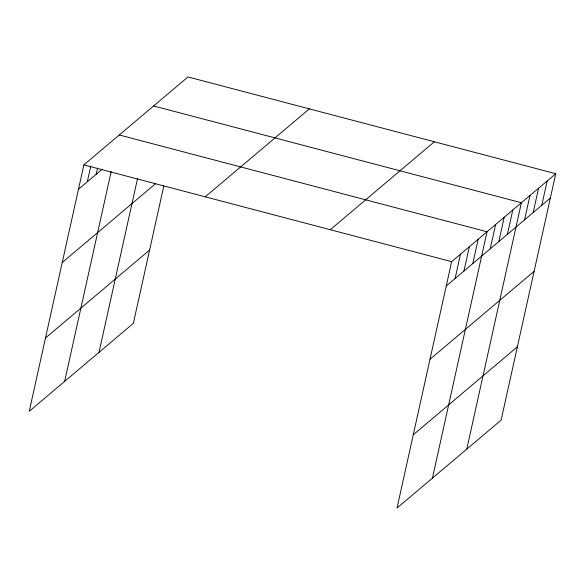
<?xml version="1.0" encoding="UTF-8"?>
<svg xmlns="http://www.w3.org/2000/svg" width="585" height="585" viewBox="0 0 585 585"><rect width="100%" height="100%" fill="white"/><g stroke="black" fill="none" stroke-linecap="round" stroke-linejoin="round"><path stroke-width="0.88" d="M555.75 173.708L451.642 261.656L397.018 508.058L501.126 420.118L555.75 173.708L187.982 76.942L83.874 164.882L29.25 411.292L133.358 323.344L163.807 185.971M87.333 181.745L90.799 166.103M96.181 174.271L97.527 168.188M64.642 381.391L111.172 171.537M99.004 352.367L137.592 178.279M455.101 278.518L460.49 254.183M463.949 271.038L469.346 246.702M472.797 263.564L478.194 239.228M432.41 478.157L487.042 231.755L119.274 134.981M490.23 248.837L495.627 224.501M498.822 241.576L504.219 217.24M507.414 234.322L512.804 209.986M466.772 449.134L521.396 202.732L153.628 105.965M524.591 219.814L529.981 195.478M533.176 212.56L538.573 188.224M541.769 205.306L547.158 180.97M78.478 189.218L102.302 169.094M62.237 262.504L155.771 183.493M205.24 196.816L309.348 108.876M45.498 338.006L149.599 250.066M330.284 229.722L434.384 141.775M446.245 285.992L550.353 198.044M430.004 359.27L534.105 271.33M413.266 434.779L517.367 346.832M83.874 164.882L451.642 261.656"/></g></svg>
